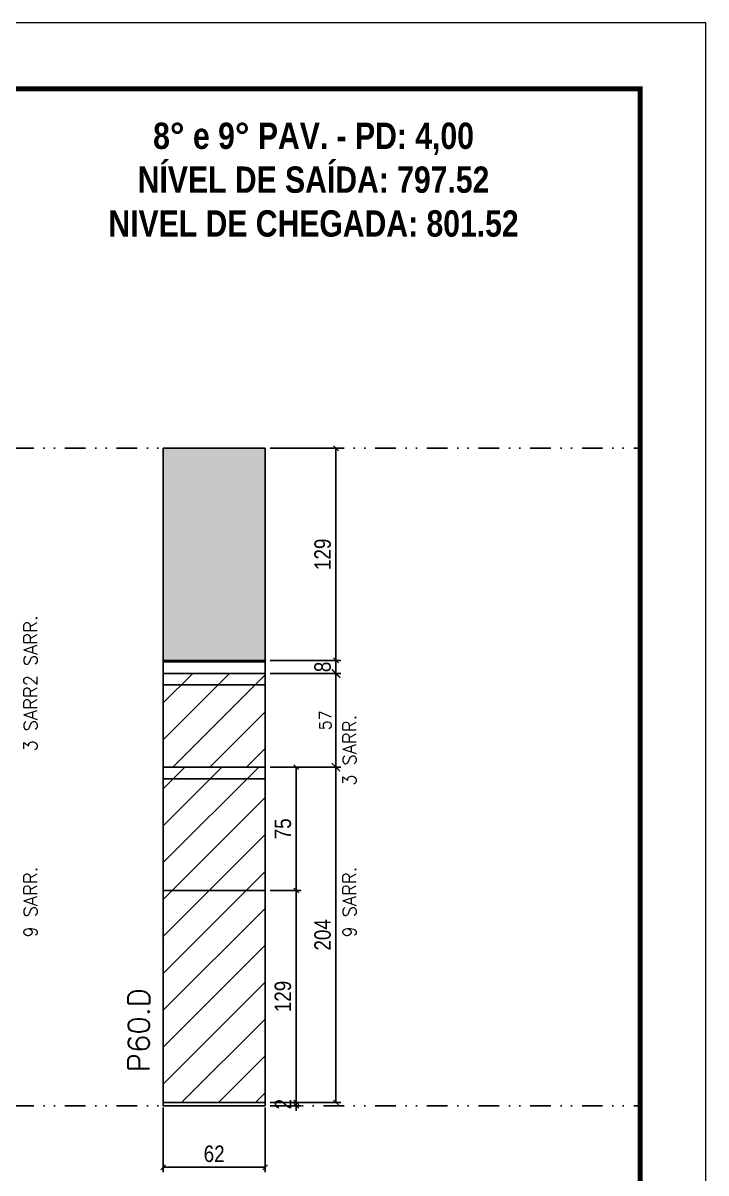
# Model space of a CAD drawing. Extents: x 28748 to 35002, y 14885 to 43501.
# Drawn here: x 29818 to 30233, y 31315 to 32015 of the extents above; entities that cross this region are included whole.
import ezdxf

# ---------------------------------------------------------------- set-up
doc = ezdxf.new("R2010")
doc.units = 0
doc.linetypes.add('DASHED', pattern=[0.75, 0.5, -0.25])
doc.linetypes.add('DIVIDE2', pattern=[0.625, 0.25, -0.125, 0, -0.125, 0, -0.125])
for name, color, linetype in [('COTA', 241, 'Continuous'), ('NOMENCLATURA', 7, 'Continuous'), ('Nível', 160, 'Continuous'), ('Painéis', 200, 'Continuous'), ('SARR_2.2x7', 40, 'Continuous')]:
    doc.layers.add(name, color=color, linetype=linetype)
for name, color, linetype, lineweight in [('Folhas', 255, 'Continuous', 9), ('Hachura', 251, 'Continuous', 9), ('SARRAFO DE PRESSAO', 251, 'DASHED', 9), ('Texto Seção', 7, 'Continuous', 15)]:
    doc.layers.add(name, color=color, linetype=linetype, lineweight=lineweight)
doc.styles.add('COTA TECNICA', font='techl___.ttf', dxfattribs={"height": 10})
doc.styles.add('COTA TECNICA-50', font='techl___.ttf', dxfattribs={"height": 10})
doc.styles.add('REGUA-120', font='ROMANS.shx', dxfattribs={"height": 15})
doc.styles.add('ROMANC', font='techb___.ttf', dxfattribs={"height": 2.5})
doc.styles.add('ROMANS', font='romans.shx')
doc.dimstyles.new('COTA PAINEL-50', dxfattribs={"dimtxt": 10, "dimasz": 3, "dimexe": 3, "dimexo": 3, "dimgap": 3, "dimtad": 1, "dimdec": 1, "dimzin": 12, "dimdsep": 46, "dimtxsty": 'COTA TECNICA-50', "dimblk1": 'OBLIQUE', "dimblk2": 'OBLIQUE', "dimsah": 1, "dimcen": 0.9, "dimclrd": 4, "dimclre": 4, "dimclrt": 240, "dimadec": 1, "dimazin": 3, "dimtfac": 1, "dimtdec": 1, "dimtmove": 0, "dimatfit": 3, "dimfxl": 1, "dimtolj": 1, "dimtzin": 12, "dimarcsym": 0})
doc.dimstyles.new('Cota Paínel', dxfattribs={"dimtxt": 7, "dimasz": 5, "dimexe": 3, "dimexo": 3, "dimgap": 3, "dimtad": 1, "dimdec": 1, "dimzin": 12, "dimdsep": 46, "dimtxsty": 'ROMANS', "dimblk": 'ARCHTICK', "dimcen": 0, "dimclrd": 4, "dimclre": 4, "dimclrt": 1, "dimadec": 1, "dimazin": 3, "dimtfac": 1, "dimtdec": 1, "dimtmove": 0, "dimatfit": 3, "dimldrblk": 'OBLIQUE', "dimfxl": 1, "dimtolj": 1, "dimtzin": 12, "dimarcsym": 0})
doc.dimstyles.new('PAINEL', dxfattribs={"dimtxt": 10, "dimasz": 3, "dimexe": 3, "dimexo": 3, "dimgap": 3, "dimtad": 1, "dimdec": 1, "dimzin": 12, "dimdsep": 46, "dimtxsty": 'COTA TECNICA', "dimblk1": 'OBLIQUE', "dimblk2": 'OBLIQUE', "dimsah": 1, "dimcen": 0.9, "dimclrd": 4, "dimclre": 4, "dimclrt": 240, "dimadec": 1, "dimazin": 3, "dimtfac": 1, "dimtdec": 1, "dimtmove": 0, "dimatfit": 3, "dimfxl": 1, "dimtolj": 1, "dimtzin": 12, "dimarcsym": 0})
pattern_1 = [(45, (-101997.046, 2517.664), (-11.2253202, 11.2253202), [])]

# ---------------------------------------------------------------- blocks, each defined once
blk = doc.blocks.new('9999999999')
at = {"layer": 'Folhas'}
blk.add_lwpolyline([(98138.98, 34190.21), (99623.98, 34190.21), (99623.98, 35240.21), (98138.98, 35240.21)], close=True, dxfattribs=at)
at = {"layer": 'Folhas', "color": 30, "const_width": 3}
blk.add_lwpolyline([(98213.98, 34230.21), (99583.98, 34230.21), (99583.98, 35200.21), (98213.98, 35200.21)], close=True, dxfattribs=at)
blk = doc.blocks.new('_Oblique')
at = {"color": 0, "linetype": 'ByBlock', "lineweight": -2}
blk.add_line((-0.5, -0.5), (0.5, 0.5), dxfattribs=at)
blk = doc.blocks.new('*D824')
at = {"layer": 'COTA', "color": 4, "lineweight": -2, "transparency": 16777216}
for p, q in [((29903.23, 31355.28), (29903.23, 31315.93)), ((29965.23, 31355.28), (29965.23, 31315.93)), ((29903.23, 31318.93), (29965.23, 31318.93))]:
    blk.add_line(p, q, dxfattribs=at)
at = {"layer": 'Defpoints', "color": 0, "transparency": 16777216}
for p in [(29903.23, 31358.28), (29965.23, 31358.28), (29965.23, 31318.93)]:
    blk.add_point(p, dxfattribs=at)
at = {"layer": 'COTA', "color": 4, "lineweight": -2, "transparency": 16777216, "xscale": 3, "yscale": 3, "zscale": 3, "rotation": 180}
blk.add_blockref('_Oblique', (29903.23, 31318.93), dxfattribs=at)
at = {"layer": 'COTA', "color": 4, "lineweight": -2, "transparency": 16777216, "xscale": 3, "yscale": 3, "zscale": 3}
blk.add_blockref('_Oblique', (29965.23, 31318.93), dxfattribs=at)
at = {"layer": 'COTA', "color": 240, "transparency": 16777216, "insert": (29934.23, 31327.03), "char_height": 10, "attachment_point": 5, "style": 'COTA TECNICA'}
blk.add_mtext('\\A1;62', dxfattribs=at)
blk = doc.blocks.new('*D825')
at = {"layer": 'COTA', "color": 4, "lineweight": -2, "transparency": 16777216}
for p, q in [((29968.23, 31358.28), (29987.14, 31358.28)), ((29968.23, 31356.28), (29987.14, 31356.28)), ((29984.14, 31358.28), (29984.14, 31361.28)), ((29984.14, 31356.28), (29984.14, 31358.28)), ((29984.14, 31356.28), (29984.14, 31353.28))]:
    blk.add_line(p, q, dxfattribs=at)
at = {"layer": 'Defpoints', "color": 0, "transparency": 16777216}
for p in [(29965.23, 31358.28), (29965.23, 31356.28), (29984.14, 31358.28)]:
    blk.add_point(p, dxfattribs=at)
at = {"layer": 'COTA', "color": 4, "lineweight": -2, "transparency": 16777216, "xscale": 3, "yscale": 3, "zscale": 3}
for p, rotation in [((29984.14, 31358.28), 270), ((29984.14, 31356.28), 90)]:
    blk.add_blockref('_Oblique', p, dxfattribs=dict(at, rotation=rotation))
at = {"layer": 'COTA', "color": 240, "transparency": 16777216, "insert": (29976.14, 31357.28), "char_height": 10, "attachment_point": 5, "rotation": 90, "style": 'COTA TECNICA-50'}
blk.add_mtext('\\A1;2', dxfattribs=at)
blk = doc.blocks.new('*D1685')
at = {"layer": 'COTA', "color": 4, "linetype": 'ByBlock', "lineweight": -2, "transparency": 16777216}
for p, q in [((29968.23, 31562.28), (30011.31, 31562.28)), ((30008.31, 31358.28), (30008.31, 31562.28)), ((29968.23, 31358.28), (30011.31, 31358.28))]:
    blk.add_line(p, q, dxfattribs=at)
at = {"layer": 'Defpoints', "color": 0, "linetype": 'ByBlock', "transparency": 16777216}
for p in [(29965.23, 31562.28), (30008.31, 31562.28), (29965.23, 31358.28)]:
    blk.add_point(p, dxfattribs=at)
at = {"layer": 'COTA', "color": 4, "linetype": 'ByBlock', "lineweight": -2, "transparency": 16777216, "xscale": 3, "yscale": 3, "zscale": 3}
for p, rotation in [((30008.31, 31562.28), 90), ((30008.31, 31358.28), 270)]:
    blk.add_blockref('_Oblique', p, dxfattribs=dict(at, rotation=rotation))
at = {"layer": 'COTA', "color": 240, "linetype": 'ByBlock', "transparency": 16777216, "insert": (30000.21, 31460.28), "char_height": 10, "attachment_point": 5, "rotation": 90, "style": 'COTA TECNICA'}
blk.add_mtext('\\A1;204', dxfattribs=at)
blk = doc.blocks.new('*D1686')
at = {"layer": 'COTA', "color": 4, "linetype": 'ByBlock', "lineweight": -2, "transparency": 16777216}
for p, q in [((29968.23, 31487.28), (29987.14, 31487.28)), ((29984.14, 31358.28), (29984.14, 31487.28)), ((29968.23, 31358.28), (29987.14, 31358.28))]:
    blk.add_line(p, q, dxfattribs=at)
at = {"layer": 'Defpoints', "color": 0, "linetype": 'ByBlock', "transparency": 16777216}
for p in [(29965.23, 31487.28), (29984.14, 31487.28), (29965.23, 31358.28)]:
    blk.add_point(p, dxfattribs=at)
at = {"layer": 'COTA', "color": 4, "linetype": 'ByBlock', "lineweight": -2, "transparency": 16777216, "xscale": 3, "yscale": 3, "zscale": 3}
for p, rotation in [((29984.14, 31487.28), 90), ((29984.14, 31358.28), 270)]:
    blk.add_blockref('_Oblique', p, dxfattribs=dict(at, rotation=rotation))
at = {"layer": 'COTA', "color": 240, "linetype": 'ByBlock', "transparency": 16777216, "insert": (29976.05, 31422.78), "char_height": 10, "attachment_point": 5, "rotation": 90, "style": 'COTA TECNICA'}
blk.add_mtext('\\A1;129', dxfattribs=at)
blk = doc.blocks.new('*D1687')
at = {"layer": 'COTA', "color": 4, "linetype": 'ByBlock', "lineweight": -2, "transparency": 16777216}
for p, q in [((29968.23, 31562.28), (29987.14, 31562.28)), ((29984.14, 31487.28), (29984.14, 31562.28)), ((29968.23, 31487.28), (29987.14, 31487.28))]:
    blk.add_line(p, q, dxfattribs=at)
at = {"layer": 'Defpoints', "color": 0, "linetype": 'ByBlock', "transparency": 16777216}
for p in [(29965.23, 31562.28), (29984.14, 31562.28), (29965.23, 31487.28)]:
    blk.add_point(p, dxfattribs=at)
at = {"layer": 'COTA', "color": 4, "linetype": 'ByBlock', "lineweight": -2, "transparency": 16777216, "xscale": 3, "yscale": 3, "zscale": 3}
for p, rotation in [((29984.14, 31562.28), 90), ((29984.14, 31487.28), 270)]:
    blk.add_blockref('_Oblique', p, dxfattribs=dict(at, rotation=rotation))
at = {"layer": 'COTA', "color": 240, "linetype": 'ByBlock', "transparency": 16777216, "insert": (29976.03, 31524.78), "char_height": 10, "attachment_point": 5, "rotation": 90, "style": 'COTA TECNICA'}
blk.add_mtext('\\A1;75', dxfattribs=at)
blk = doc.blocks.new('_ArchTick')
at = {"color": 0, "linetype": 'ByBlock', "const_width": 0.15}
blk.add_lwpolyline([(-0.5, -0.5), (0.5, 0.5)], dxfattribs=at)
blk = doc.blocks.new('*D1690')
at = {"layer": 'COTA', "color": 4, "lineweight": -2, "transparency": 16777216}
for p, q in [((29968.23, 31619.28), (30011.31, 31619.28)), ((30008.31, 31562.28), (30008.31, 31619.28)), ((29968.23, 31562.28), (30011.31, 31562.28))]:
    blk.add_line(p, q, dxfattribs=at)
at = {"layer": 'Defpoints', "color": 0, "transparency": 16777216}
for p in [(29965.23, 31619.28), (30008.31, 31619.28), (29965.23, 31562.28)]:
    blk.add_point(p, dxfattribs=at)
at = {"layer": 'COTA', "color": 4, "lineweight": -2, "transparency": 16777216, "xscale": 5, "yscale": 5, "zscale": 5}
for p, rotation in [((30008.31, 31619.28), 90), ((30008.31, 31562.28), 270)]:
    blk.add_blockref('_ArchTick', p, dxfattribs=dict(at, rotation=rotation))
at = {"layer": 'COTA', "color": 1, "transparency": 16777216, "insert": (30001.81, 31590.78), "char_height": 7, "attachment_point": 5, "rotation": 90, "style": 'ROMANS'}
blk.add_mtext('\\A1;57', dxfattribs=at)
blk = doc.blocks.new('*D2044')
at = {"layer": 'COTA', "color": 4, "lineweight": -2, "transparency": 16777216}
for p, q in [((29968.23, 31756.28), (30011.31, 31756.28)), ((30008.31, 31627.28), (30008.31, 31756.28)), ((29968.23, 31627.28), (30011.31, 31627.28))]:
    blk.add_line(p, q, dxfattribs=at)
at = {"layer": 'Defpoints', "color": 0, "transparency": 16777216}
for p in [(29965.23, 31756.28), (30008.31, 31756.28), (29965.23, 31627.28)]:
    blk.add_point(p, dxfattribs=at)
at = {"layer": 'COTA', "color": 4, "lineweight": -2, "transparency": 16777216, "xscale": 3, "yscale": 3, "zscale": 3}
for p, rotation in [((30008.31, 31756.28), 90), ((30008.31, 31627.28), 270)]:
    blk.add_blockref('_Oblique', p, dxfattribs=dict(at, rotation=rotation))
at = {"layer": 'COTA', "color": 240, "transparency": 16777216, "insert": (30000.22, 31691.78), "char_height": 10, "attachment_point": 5, "rotation": 90, "style": 'COTA TECNICA-50'}
blk.add_mtext('\\A1;129', dxfattribs=at)
blk = doc.blocks.new('*D2617')
at = {"layer": 'COTA', "color": 4, "lineweight": -2, "transparency": 16777216}
for p, q in [((29968.23, 31627.28), (30011.31, 31627.28)), ((30008.31, 31627.28), (30008.31, 31619.28)), ((29968.23, 31619.28), (30011.31, 31619.28))]:
    blk.add_line(p, q, dxfattribs=at)
at = {"layer": 'Defpoints', "color": 0, "transparency": 16777216}
for p in [(29965.23, 31627.28), (29965.23, 31619.28), (30008.31, 31619.28)]:
    blk.add_point(p, dxfattribs=at)
at = {"layer": 'COTA', "color": 4, "lineweight": -2, "transparency": 16777216, "xscale": 3, "yscale": 3, "zscale": 3}
for p, rotation in [((30008.31, 31627.28), 90), ((30008.31, 31619.28), 270)]:
    blk.add_blockref('_Oblique', p, dxfattribs=dict(at, rotation=rotation))
at = {"layer": 'COTA', "color": 240, "transparency": 16777216, "insert": (30000.22, 31623.28), "char_height": 10, "attachment_point": 5, "rotation": 90, "style": 'COTA TECNICA'}
blk.add_mtext('\\A1;8', dxfattribs=at)

msp = doc.modelspace()

# ---------------------------------------------------------------- hatches: boundary and pattern name
at = {"layer": 'COTA', "linetype": 'ByBlock'}
h = msp.add_hatch(dxfattribs=at)
h.set_pattern_fill('AR-CONC', color=256, scale=0.03)
h.set_pattern_definition([(50, (22615.8086, 34430.735), (5.46554, -0.4781726), [0.5715, -6.2865]), (355, (22615.8086, 34430.735), (-1.0573026, 5.7317054), [0.4572, -5.0292175]), (100.451445, (22616.264, 34430.695), (4.4082374, 5.2535326), [0.4857003, -5.3427073]), (46.1842, (22615.8086, 34432.259), (8.132371, -1.26127), [0.85725, -9.42975]), (96.63556, (22616.486, 34432.154), (7.122124, 7.422784), [0.728551, -8.014068]), (351.18415, (22615.809, 34432.259), (7.122124, 7.422784), [0.685799, -7.543792]), (21, (22616.5706, 34431.878), (4.5484317, -3.067956), [0.5715, -6.2865]), (326, (22616.5706, 34431.878), (1.854061, 5.525639), [0.4572, -5.0292]), (71.451445, (22616.9496, 34431.6224), (6.4024926, 2.457683), [0.4857003, -5.342698]), (37.5, (22615.8086, 34430.735), (0.0926581, 2.53665117), [0, -4.96824, 0, -5.1054, 0, -5.04825]), (7.5, (22615.8086, 34430.735), (2.0045899, 3.0054172), [0, -2.91084, 0, -4.85394, 0, -1.92405]), (327.5, (22614.1093, 34430.735), (4.06771786, -0.1718623), [0, -1.905, 0, -5.9436, 0, -7.8867]), (317.5, (22613.3473, 34430.735), (4.4438754, 0.7627947), [0, -2.4765, 0, -3.94716, 0, -5.6007])])
h.paths.add_polyline_path([(29903.23, 31627.28), (29965.23, 31627.28), (29965.23, 31756.28), (29903.23, 31756.28)])
at = {"layer": 'Hachura'}
h = msp.add_hatch(dxfattribs=at)
h.set_pattern_fill('ANSI31', color=256, scale=5)
h.set_pattern_definition([(45, (-4755, -1148.575), (-11.22532, 11.22532), [])])
h.paths.add_polyline_path([(29965.23, 31619.28), (29903.23, 31619.28), (29903.23, 31562.28), (29965.23, 31562.28)])
at = {"layer": 'Hachura', "linetype": 'ByBlock'}
h = msp.add_hatch(dxfattribs=at)
h.set_pattern_fill('ANSI31', color=256, scale=5)
h.set_pattern_definition(pattern_1)
h.paths.add_polyline_path([(29903.23, 31487.28), (29965.23, 31487.28), (29965.23, 31562.28), (29903.23, 31562.28)])
h = msp.add_hatch(dxfattribs=at)
h.set_pattern_fill('ANSI31', color=256, scale=5)
h.set_pattern_definition(pattern_1)
h.paths.add_polyline_path([(29965.23, 31487.28), (29903.23, 31487.28), (29903.23, 31358.28), (29965.23, 31358.28)])

# ---------------------------------------------------------------- linework, layer by layer
at = {"layer": 'COTA', "linetype": 'ByBlock'}
msp.add_lwpolyline([(29903.23, 31627.28), (29965.23, 31627.28), (29965.23, 31756.28), (29903.23, 31756.28)], close=True, dxfattribs=at)
at = {"layer": 'Nível', "color": 4, "linetype": 'DIVIDE2', "ltscale": 50}
for p, q in [((29183, 31756.28), (30193.34, 31756.28)), ((29183, 31356.28), (30193.34, 31356.28))]:
    msp.add_line(p, q, dxfattribs=at)
at = {"layer": 'Painéis'}
for p, q in [((29903.23, 31562.28), (29965.23, 31562.28)), ((29965.23, 31562.28), (29903.23, 31562.28)), ((29903.23, 31562.28), (29903.23, 31562.28)), ((29965.23, 31562.28), (29965.23, 31562.28)), ((29903.23, 31487.28), (29965.23, 31487.28))]:
    msp.add_line(p, q, dxfattribs=at)
for points in [[(29903.23, 31619.28), (29965.23, 31619.28), (29965.23, 31627.28), (29903.23, 31627.28)], [(29903.23, 31619.28), (29965.23, 31619.28), (29965.23, 31562.28), (29903.23, 31562.28)], [(29903.23, 31358.28), (29965.23, 31358.28), (29965.23, 31562.28), (29903.23, 31562.28)], [(29903.23, 31358.28), (29965.23, 31358.28), (29965.23, 31356.28), (29903.23, 31356.28)]]:
    msp.add_lwpolyline(points, close=True, dxfattribs=at)
at = {"layer": 'SARR_2.2x7'}
for p, q in [((29903.23, 31626.28), (29965.23, 31626.28)), ((29903.23, 31612.28), (29965.23, 31612.28)), ((29903.23, 31555.28), (29965.23, 31555.28))]:
    msp.add_line(p, q, dxfattribs=at)

# ---------------------------------------------------------------- block references
at = {"layer": 'SARRAFO DE PRESSAO', "color": 6, "linetype": 'ByBlock'}
msp.add_blockref('9999999999', (-69390.64, -3225.21), dxfattribs=at)

# ---------------------------------------------------------------- texts
at = {"layer": 'NOMENCLATURA', "color": 2, "insert": (29994.67, 31981.05), "char_height": 16, "attachment_point": 2, "style": 'ROMANC'}
msp.add_mtext_dynamic_manual_height_columns('\\P8° e 9° PAV. - PD: 4,00\\PNÍVEL DE SAÍDA: 797.52\\PNIVEL DE CHEGADA: 801.52', width=300.2766, gutter_width=1, heights=[0], dxfattribs=at)
at = {"layer": 'Texto Seção', "linetype": 'Continuous', "style": 'ROMANS'}
for s, p in [('2 SARR.', (29826.57, 31611.48)), ('3 SARR.', (29826.57, 31571.82)), ('3 SARR.', (30020.5, 31550.98)), ('9 SARR.', (29826.57, 31458.65)), ('9 SARR.', (30020.5, 31458.65))]:
    msp.add_text(s, height=8, rotation=90, dxfattribs=at).set_placement(p)
at = {"layer": 'Texto Seção', "insert": (29894.9, 31376.74), "char_height": 13, "width": 285.3299, "attachment_point": 7, "rotation": 90, "style": 'REGUA-120'}
msp.add_mtext('P60.D', dxfattribs=at)

# ---------------------------------------------------------------- dimensions: what is measured, and where the dimension line sits
at = {"layer": 'COTA'}
for base, p1, p2, dimstyle, picture, middle in [((30008.31, 31756.28), (29965.23, 31627.28), (29965.23, 31756.28), 'COTA PAINEL-50', '*D2044', (30000.22, 31691.78)), ((30008.31, 31619.28), (29965.23, 31562.28), (29965.23, 31619.28), 'Cota Paínel', '*D1690', (30001.81, 31590.78))]:
    dim = msp.add_linear_dim(base=base, p1=p1, p2=p2, angle=90, dimstyle=dimstyle, dxfattribs=at)
    dim.commit()
    dim.dimension.update_dxf_attribs({"geometry": picture, "text_midpoint": middle})
for base, p1, p2, dimstyle, picture, middle in [((30008.31, 31619.28), (29965.23, 31627.28), (29965.23, 31619.28), 'PAINEL', '*D2617', (30008.31, 31623.28)), ((29984.14, 31358.28), (29965.23, 31356.28), (29965.23, 31358.28), 'COTA PAINEL-50', '*D825', (29984.14, 31357.28))]:
    dim = msp.add_linear_dim(base=base, p1=p1, p2=p2, angle=90, dimstyle=dimstyle, dxfattribs=at)
    dim.commit()
    dim.dimension.update_dxf_attribs({"geometry": picture, "text_midpoint": middle, "dimtype": 160})
at = {"layer": 'COTA', "linetype": 'ByBlock'}
for base, p2, picture, middle in [((30008.31, 31562.28), (29965.23, 31562.28), '*D1685', (30000.21, 31460.28)), ((29984.14, 31487.28), (29965.23, 31487.28), '*D1686', (29976.05, 31422.78))]:
    dim = msp.add_linear_dim(base=base, p1=(29965.23, 31358.28), p2=p2, angle=90, dimstyle='PAINEL', dxfattribs=at)
    dim.commit()
    dim.dimension.update_dxf_attribs({"geometry": picture, "text_midpoint": middle})
dim = msp.add_linear_dim(base=(29984.14, 31562.28), p1=(29965.23, 31487.28), p2=(29965.23, 31562.28), angle=90, dimstyle='PAINEL', override={"dimtmove": 1}, dxfattribs=at)
dim.commit()
dim.dimension.update_dxf_attribs({"geometry": '*D1687', "text_midpoint": (29976.03, 31524.78)})
at = {"layer": 'COTA'}
dim = msp.add_linear_dim(base=(29965.23, 31318.93), p1=(29903.23, 31358.28), p2=(29965.23, 31358.28), dimstyle='PAINEL', override={"dimarcsym": 2}, dxfattribs=at)
dim.commit()
dim.dimension.update_dxf_attribs({"geometry": '*D824', "text_midpoint": (29934.23, 31327.03)})

doc.saveas('drawing.dxf')
